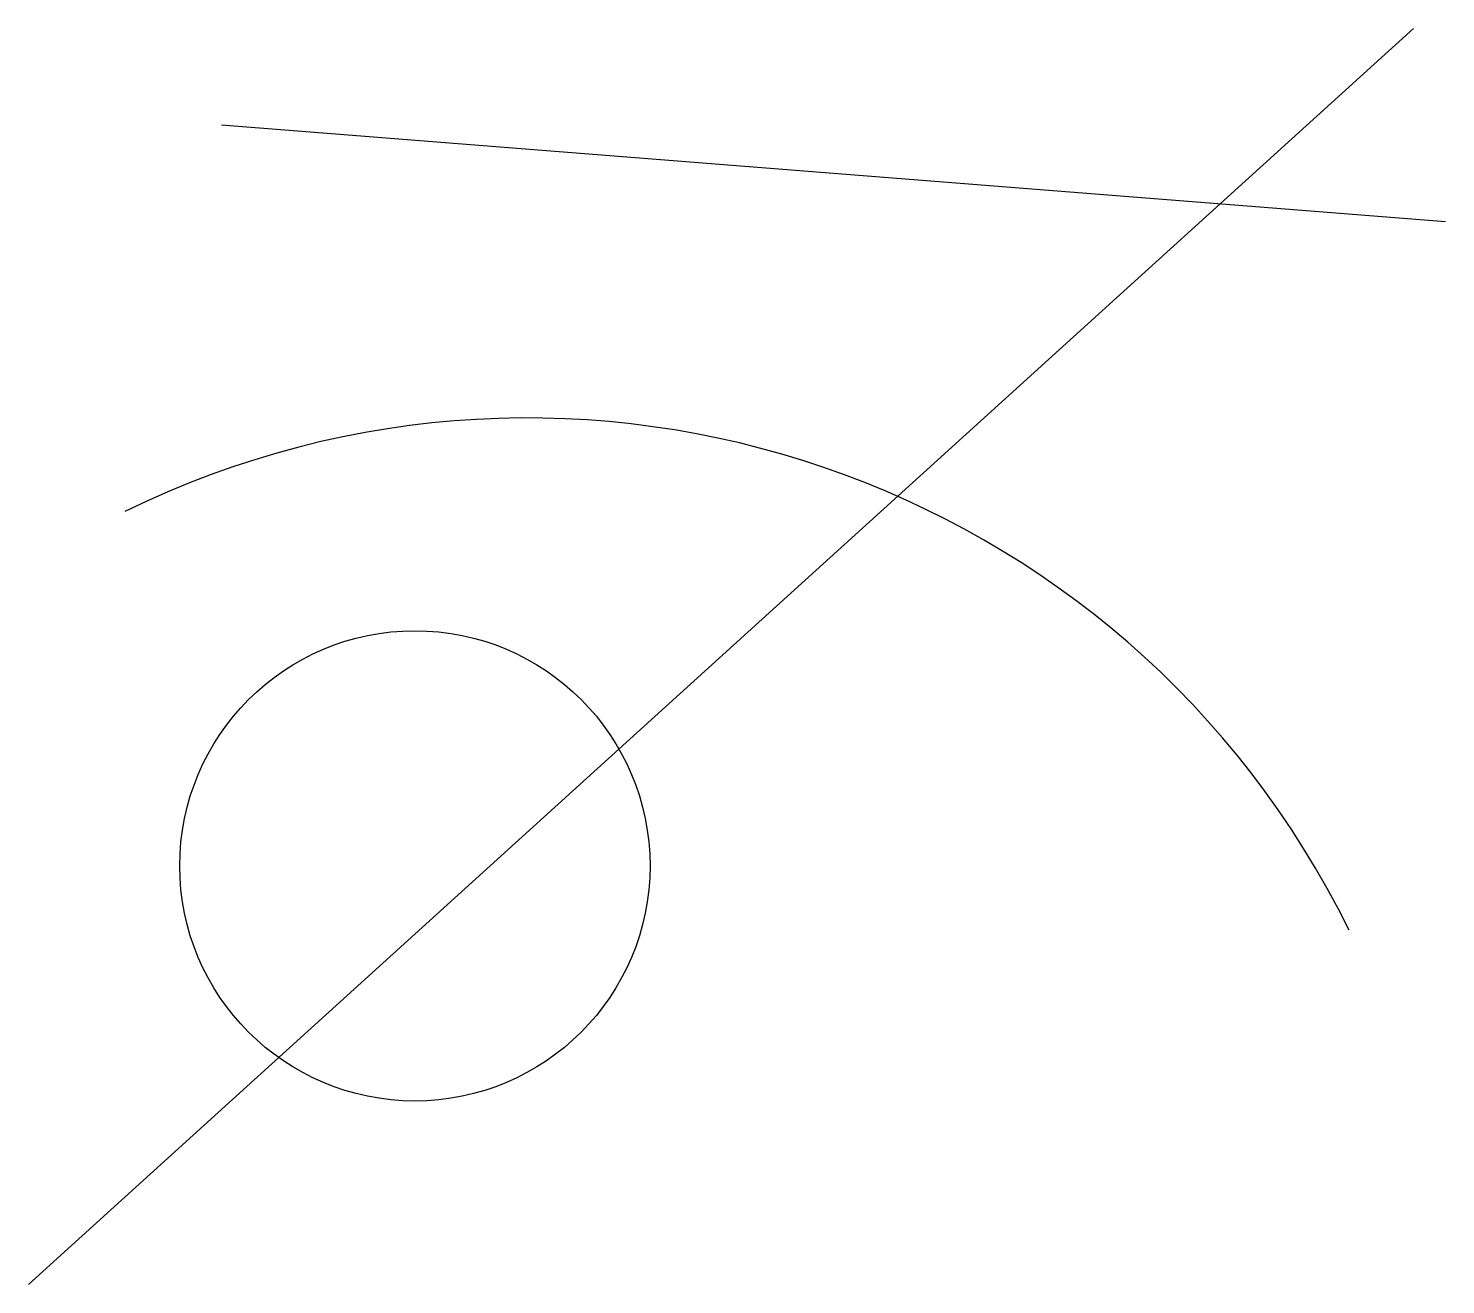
# Model space of a CAD drawing. Header units: millimetres. Extents: x -3 to 41, y -3 to 36.
import ezdxf

# ---------------------------------------------------------------- set-up
doc = ezdxf.new("R2010")
doc.units = ezdxf.units.MM
doc.layers.get('0').update_dxf_attribs({"lineweight": 25, "true_color": 0xffffff})

msp = doc.modelspace()

# ---------------------------------------------------------------- linework, layer by layer
for p, q in [((40, 36), (-3, -3)), ((3, 33), (41, 30))]:
    msp.add_line(p, q)
msp.add_circle((9, 10), 7.3)
msp.add_arc((12.5, -4.5), 28.399, 26.1139, 116.1139)

doc.saveas('drawing.dxf')
